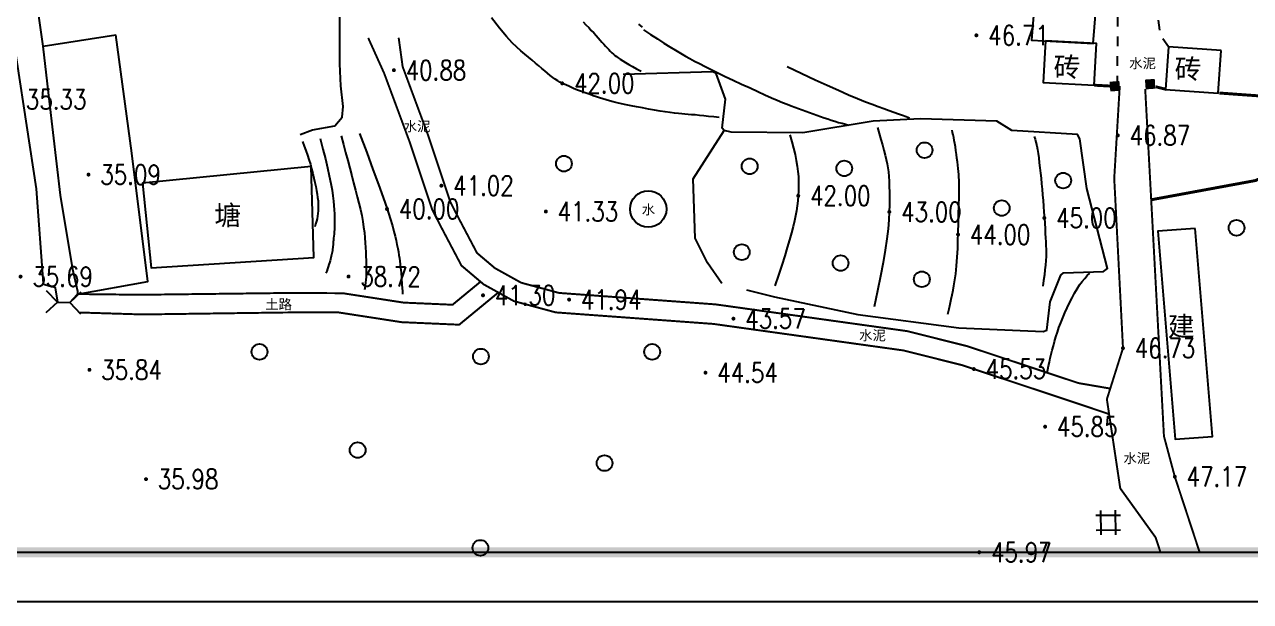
# Model space of a CAD drawing. Extents: x 39624947 to 39626627, y 3418539 to 3418836.
# Drawn here: x 39625875.8 to 39626000.7, y 3418539.2 to 3418598 of the extents above; entities that cross this region are included whole.
import ezdxf
from ezdxf.enums import TextEntityAlignment as Align

# ---------------------------------------------------------------- set-up
doc = ezdxf.new("R2010")
doc.units = 0
doc.linetypes.add('X3', pattern=[5, 4, -1])
doc.linetypes.add('X6', pattern=[2, 1, -1])
doc.layers.get('0').update_dxf_attribs({"linetype": 'CONTINUOUS'})
for name, color, linetype in [('DLSS', 4, 'CONTINUOUS'), ('GCD', 7, 'CONTINUOUS'), ('JMD', 6, 'CONTINUOUS'), ('PUB_TITLE', 4, 'CONTINUOUS'), ('PUB_WALL', 9, 'CONTINUOUS'), ('ZJ', 7, 'CONTINUOUS')]:
    doc.layers.add(name, color=color, linetype=linetype)
doc.styles.add('HZ', font='rs.shx', dxfattribs={"width": 0.8, "bigfont": 'hztxt.shx'})
doc.styles.add('等线体', font='simhei.ttf')

# ---------------------------------------------------------------- blocks, each defined once
blk = doc.blocks.new('GC002')
at = {"const_width": 1}
blk.add_lwpolyline([(-0.5, 0), (0.5, 0)], dxfattribs=at)
blk = doc.blocks.new('GC122')
blk.add_circle((0, 0), 0.8)
blk = doc.blocks.new('GC200')
at = {"linetype": 'Continuous', "const_width": 0.2, "flags": 128}
blk.add_lwpolyline([(-0.1, 0, 1), (0.1, 0, 1)], format="xyb", close=True, dxfattribs=at)
blk = doc.blocks.new('GC146')
for p, q in [((-0.75, -1.25), (-0.75, 1.25)), ((0.75, -1.25), (0.75, 1.25)), ((-1.25, 0.75), (1.25, 0.75)), ((-1.25, -0.75), (1.25, -0.75))]:
    blk.add_line(p, q)
blk = doc.blocks.new('111133333777777')
at = {"layer": 'PUB_WALL', "color": 252, "ltscale": 0.01, "elevation": 51.49}
for points in [[(39623230.35, 3418592.85), (39623233.28, 3418573.47), (39623233.99, 3418563.84), (39623233.99, 3418563.82), (39623234, 3418563.81), (39623234, 3418563.81), (39623234.01, 3418563.8), (39623234.04, 3418563.78), (39623234.07, 3418563.77), (39623234.16, 3418563.73), (39623234.84, 3418563.54), (39623235.07, 3418563.49), (39623235.12, 3418563.48), (39623235.15, 3418563.46), (39623235.17, 3418563.45), (39623235.19, 3418563.44), (39623235.2, 3418563.44), (39623235.2, 3418563.43), (39623235.21, 3418563.43), (39623235.21, 3418563.43), (39623235.22, 3418563.42), (39623235.22, 3418563.41), (39623235.22, 3418563.41), (39623235.23, 3418563.38), (39623235.45, 3418561.93)], [(39623264.23, 3418589.99), (39623264.56, 3418617.39)], [(39623233.99, 3418588), (39623241.42, 3418589.14)], [(39623305.64, 3418563.19), (39623308.51, 3418562.46), (39623316.99, 3418560.68), (39623327.27, 3418559.33), (39623335.87, 3418558.94), (39623336.25, 3418559.08), (39623336.6, 3418561.97), (39623337.66, 3418564.68), (39623337.93, 3418564.91), (39623342.02, 3418565.05), (39623342.41, 3418565.37), (39623340.32, 3418573.52), (39623339.6, 3418578.55), (39623339.36, 3418578.99), (39623332.68, 3418579.41), (39623331.15, 3418580.37), (39623323.38, 3418580.6), (39623318.57, 3418580.35), (39623311.4, 3418579.17), (39623304.08, 3418579.24), (39623303.36, 3418579.41), (39623303.16, 3418579.65), (39623303.5, 3418582.6), (39623302.57, 3418585.2), (39623302.22, 3418585.39), (39623293.09, 3418585.1)], [(39623303.13, 3418563.82), (39623301.68, 3418565.93), (39623300.42, 3418568.45), (39623300.22, 3418574.49), (39623303.36, 3418579.41)]]:
    blk.add_lwpolyline(points, dxfattribs=at)
at = {"layer": 'PUB_WALL', "color": 252, "ltscale": 0.01}
for points in [[(39623236.71, 3418561.89), (39623237.5, 3418562.73), (39623237.53, 3418562.8), (39623237.54, 3418562.85), (39623237.55, 3418562.93), (39623237.53, 3418563), (39623237.02, 3418565.24), (39623235.77, 3418572.82), (39623234.66, 3418582.38), (39623233.99, 3418588), (39623232.96, 3418595.41), (39623230.58, 3418617.31), (39623228.37, 3418631.5), (39623228.14, 3418632.75), (39623224.43, 3418649.59), (39623222.2, 3418670.21)], [(39623294.66, 3418590.22), (39623295.03, 3418589.92)], [(39623302.86, 3418580.73), (39623302.31, 3418580.8), (39623301.79, 3418580.85), (39623301.3, 3418580.9), (39623300.85, 3418580.95), (39623300.43, 3418580.99), (39623300.05, 3418581.02), (39623299.7, 3418581.05), (39623299.38, 3418581.07), (39623299.07, 3418581.1), (39623298.71, 3418581.14), (39623298.3, 3418581.18), (39623297.86, 3418581.24), (39623297.37, 3418581.31), (39623296.84, 3418581.39), (39623296.27, 3418581.49), (39623295.66, 3418581.59), (39623295.04, 3418581.7), (39623294.46, 3418581.81), (39623293.91, 3418581.91), (39623293.4, 3418582.02), (39623292.93, 3418582.12), (39623292.49, 3418582.23), (39623292.08, 3418582.33), (39623291.71, 3418582.43), (39623291.36, 3418582.54), (39623291.02, 3418582.64), (39623290.68, 3418582.74), (39623290.36, 3418582.85), (39623290.04, 3418582.95), (39623289.72, 3418583.06), (39623289.42, 3418583.17), (39623289.12, 3418583.28), (39623288.83, 3418583.39), (39623288.55, 3418583.49), (39623288.28, 3418583.6), (39623288.02, 3418583.7), (39623287.77, 3418583.81), (39623287.54, 3418583.91), (39623287.31, 3418584.01), (39623287.09, 3418584.11), (39623286.88, 3418584.21), (39623286.65, 3418584.34), (39623286.42, 3418584.48), (39623286.17, 3418584.64), (39623285.92, 3418584.82), (39623285.66, 3418585.02), (39623285.38, 3418585.24), (39623285.1, 3418585.47), (39623284.81, 3418585.72), (39623284.49, 3418585.99), (39623284.17, 3418586.27), (39623283.82, 3418586.56), (39623283.45, 3418586.87), (39623283.07, 3418587.19), (39623282.67, 3418587.53), (39623282.26, 3418587.88), (39623281.78, 3418588.34), (39623281.19, 3418588.99), (39623280.49, 3418589.83), (39623279.68, 3418590.87)], [(39623289.01, 3418590.47), (39623289.3, 3418590.17), (39623289.58, 3418589.88), (39623289.84, 3418589.6), (39623290.09, 3418589.34), (39623290.32, 3418589.08), (39623290.54, 3418588.84), (39623290.74, 3418588.61), (39623290.93, 3418588.4), (39623291.11, 3418588.19), (39623291.28, 3418588), (39623291.45, 3418587.81), (39623291.61, 3418587.64), (39623291.77, 3418587.48), (39623291.93, 3418587.33), (39623292.09, 3418587.18), (39623292.25, 3418587.05), (39623292.4, 3418586.94), (39623292.57, 3418586.81), (39623292.78, 3418586.67), (39623293.04, 3418586.51), (39623293.33, 3418586.33), (39623293.67, 3418586.14), (39623294.04, 3418585.92), (39623294.46, 3418585.69), (39623294.92, 3418585.44)], [(39623260.18, 3418579), (39623261.44, 3418579.49), (39623263.7, 3418579.87), (39623264.45, 3418580.77), (39623264.55, 3418581.84), (39623264.34, 3418583.97), (39623264.24, 3418586.21), (39623264.23, 3418589.99)], [(39623295.15, 3418589.65), (39623295.88, 3418589.17), (39623296.57, 3418588.73), (39623297.22, 3418588.31), (39623297.83, 3418587.93), (39623298.41, 3418587.59), (39623298.94, 3418587.27), (39623299.43, 3418586.98), (39623299.88, 3418586.73), (39623300.34, 3418586.48), (39623300.85, 3418586.22), (39623301.43, 3418585.92), (39623302.06, 3418585.61), (39623302.74, 3418585.27), (39623303.49, 3418584.92), (39623304.29, 3418584.53), (39623305.15, 3418584.13), (39623306.01, 3418583.74), (39623306.8, 3418583.37), (39623307.53, 3418583.05), (39623308.19, 3418582.75), (39623308.79, 3418582.49), (39623309.32, 3418582.27), (39623309.79, 3418582.08), (39623310.19, 3418581.92), (39623310.57, 3418581.78), (39623310.94, 3418581.64), (39623311.31, 3418581.51), (39623311.69, 3418581.37), (39623312.06, 3418581.23), (39623312.43, 3418581.1), (39623312.81, 3418580.96), (39623313.18, 3418580.83), (39623313.55, 3418580.7), (39623313.92, 3418580.58), (39623314.29, 3418580.46), (39623314.66, 3418580.35), (39623315.02, 3418580.24), (39623315.38, 3418580.14), (39623315.74, 3418580.04), (39623316.09, 3418579.95)], [(39623237.5, 3418562.73), (39623244.68, 3418564.02), (39623243.03, 3418577.1), (39623241.42, 3418589.14)], [(39623309.8, 3418585.92), (39623311.27, 3418585.22), (39623312.63, 3418584.58), (39623313.88, 3418584.01), (39623315.02, 3418583.5), (39623316.04, 3418583.05), (39623316.96, 3418582.66), (39623317.76, 3418582.34), (39623318.45, 3418582.08), (39623319.06, 3418581.86), (39623319.64, 3418581.65), (39623320.17, 3418581.46), (39623320.66, 3418581.28), (39623321.12, 3418581.11), (39623321.54, 3418580.96), (39623321.91, 3418580.83), (39623322.25, 3418580.71)], [(39623318.98, 3418579.73), (39623319.17, 3418579.1), (39623319.35, 3418578.5), (39623319.5, 3418577.94), (39623319.65, 3418577.41), (39623319.77, 3418576.91), (39623319.88, 3418576.44), (39623319.97, 3418576.01), (39623320.04, 3418575.6), (39623320.1, 3418575.19), (39623320.14, 3418574.74), (39623320.18, 3418574.25), (39623320.2, 3418573.71), (39623320.22, 3418573.13), (39623320.22, 3418572.5), (39623320.22, 3418571.83), (39623320.2, 3418571.12), (39623320.15, 3418570.32), (39623320.07, 3418569.41), (39623319.94, 3418568.38), (39623319.77, 3418567.24), (39623319.56, 3418565.97), (39623319.3, 3418564.59), (39623319.01, 3418563.09), (39623318.67, 3418561.47)], [(39623326.16, 3418560.72), (39623326.28, 3418561.24), (39623326.4, 3418561.74), (39623326.5, 3418562.22), (39623326.6, 3418562.69), (39623326.69, 3418563.14), (39623326.77, 3418563.58), (39623326.84, 3418564), (39623326.9, 3418564.41), (39623326.96, 3418564.81), (39623327.01, 3418565.22), (39623327.05, 3418565.64), (39623327.09, 3418566.07), (39623327.12, 3418566.51), (39623327.15, 3418566.96), (39623327.17, 3418567.41), (39623327.18, 3418567.88), (39623327.19, 3418568.35), (39623327.2, 3418568.81), (39623327.21, 3418569.28), (39623327.23, 3418569.74), (39623327.24, 3418570.2), (39623327.25, 3418570.65), (39623327.26, 3418571.11), (39623327.28, 3418571.56), (39623327.29, 3418572), (39623327.3, 3418572.41), (39623327.31, 3418572.8), (39623327.31, 3418573.16), (39623327.31, 3418573.5), (39623327.31, 3418573.82), (39623327.3, 3418574.11), (39623327.3, 3418574.38), (39623327.28, 3418574.64), (39623327.27, 3418574.92), (39623327.24, 3418575.22), (39623327.21, 3418575.53), (39623327.18, 3418575.87), (39623327.14, 3418576.22), (39623327.09, 3418576.59), (39623327.04, 3418576.98), (39623326.98, 3418577.37), (39623326.93, 3418577.73), (39623326.87, 3418578.07), (39623326.81, 3418578.39), (39623326.76, 3418578.69), (39623326.7, 3418578.96), (39623326.65, 3418579.21), (39623326.59, 3418579.43)], [(39623260.42, 3418578.28), (39623260.6, 3418577.82), (39623260.77, 3418577.36), (39623260.93, 3418576.9), (39623261.08, 3418576.44), (39623261.22, 3418575.98), (39623261.35, 3418575.51), (39623261.47, 3418575.04), (39623261.59, 3418574.57), (39623261.69, 3418574.12), (39623261.77, 3418573.69), (39623261.85, 3418573.29), (39623261.91, 3418572.92), (39623261.96, 3418572.58), (39623262, 3418572.26), (39623262.02, 3418571.98), (39623262.03, 3418571.72), (39623262.03, 3418571.47), (39623262.02, 3418571.22), (39623261.99, 3418570.96), (39623261.95, 3418570.7), (39623261.9, 3418570.43), (39623261.84, 3418570.16), (39623261.76, 3418569.88), (39623261.67, 3418569.6)], [(39623262.21, 3418578.58), (39623262.49, 3418577.51), (39623262.75, 3418576.52), (39623262.97, 3418575.61), (39623263.15, 3418574.78), (39623263.31, 3418574.02), (39623263.43, 3418573.35), (39623263.52, 3418572.75), (39623263.58, 3418572.23), (39623263.62, 3418571.77), (39623263.65, 3418571.33), (39623263.67, 3418570.92), (39623263.68, 3418570.54), (39623263.69, 3418570.19), (39623263.69, 3418569.87), (39623263.68, 3418569.58), (39623263.67, 3418569.32), (39623263.65, 3418569.08), (39623263.63, 3418568.85), (39623263.61, 3418568.64), (39623263.59, 3418568.43), (39623263.58, 3418568.24), (39623263.56, 3418568.07), (39623263.55, 3418567.9), (39623263.53, 3418567.75), (39623263.52, 3418567.6), (39623263.5, 3418567.46), (39623263.48, 3418567.32), (39623263.46, 3418567.17), (39623263.43, 3418567.03), (39623263.41, 3418566.89), (39623263.38, 3418566.75), (39623263.35, 3418566.61), (39623263.32, 3418566.46), (39623263.28, 3418566.3), (39623263.23, 3418566.13), (39623263.17, 3418565.95), (39623263.11, 3418565.75), (39623263.04, 3418565.54), (39623262.97, 3418565.32), (39623262.89, 3418565.09), (39623262.81, 3418564.87)], [(39623264.35, 3418578.86), (39623264.59, 3418578), (39623264.81, 3418577.17), (39623265.03, 3418576.35), (39623265.24, 3418575.57), (39623265.44, 3418574.8), (39623265.63, 3418574.07), (39623265.82, 3418573.35), (39623266, 3418572.67), (39623266.17, 3418572), (39623266.32, 3418571.36), (39623266.45, 3418570.74), (39623266.56, 3418570.14), (39623266.65, 3418569.56), (39623266.72, 3418569.01), (39623266.78, 3418568.48), (39623266.81, 3418567.97), (39623266.84, 3418567.49), (39623266.86, 3418567.03), (39623266.88, 3418566.59), (39623266.89, 3418566.19), (39623266.9, 3418565.8), (39623266.9, 3418565.44), (39623266.9, 3418565.11), (39623266.9, 3418564.8), (39623266.89, 3418564.51), (39623266.87, 3418564.21), (39623266.84, 3418563.92), (39623266.81, 3418563.63), (39623266.76, 3418563.34), (39623266.73, 3418563.17)], [(39623266.24, 3418579.1), (39623266.96, 3418577.18), (39623267.6, 3418575.45), (39623268.16, 3418573.91), (39623268.64, 3418572.57), (39623269.03, 3418571.42), (39623269.35, 3418570.46), (39623269.59, 3418569.69), (39623269.74, 3418569.11), (39623269.85, 3418568.65), (39623269.95, 3418568.21), (39623270.04, 3418567.79), (39623270.12, 3418567.4), (39623270.19, 3418567.04), (39623270.25, 3418566.71), (39623270.3, 3418566.4), (39623270.34, 3418566.12), (39623270.38, 3418565.81), (39623270.42, 3418565.41), (39623270.46, 3418564.94), (39623270.51, 3418564.38), (39623270.55, 3418563.73), (39623270.6, 3418563), (39623270.61, 3418562.75)], [(39623310.08, 3418578.97), (39623310.28, 3418578.27), (39623310.45, 3418577.61), (39623310.6, 3418576.97), (39623310.72, 3418576.36), (39623310.82, 3418575.78), (39623310.89, 3418575.23), (39623310.94, 3418574.71), (39623310.96, 3418574.21), (39623310.96, 3418573.73), (39623310.95, 3418573.25), (39623310.92, 3418572.76), (39623310.88, 3418572.26), (39623310.82, 3418571.75), (39623310.74, 3418571.24), (39623310.65, 3418570.73), (39623310.54, 3418570.2), (39623310.4, 3418569.64), (39623310.24, 3418569), (39623310.04, 3418568.29), (39623309.8, 3418567.5), (39623309.54, 3418566.64), (39623309.24, 3418565.7), (39623308.9, 3418564.69), (39623308.54, 3418563.6)], [(39623334.96, 3418578.81), (39623335.04, 3418578.53), (39623335.13, 3418578.21), (39623335.21, 3418577.85), (39623335.28, 3418577.47), (39623335.35, 3418577.06), (39623335.42, 3418576.61), (39623335.48, 3418576.13), (39623335.54, 3418575.62), (39623335.6, 3418575.08), (39623335.66, 3418574.54), (39623335.71, 3418573.99), (39623335.76, 3418573.43), (39623335.81, 3418572.86), (39623335.86, 3418572.28), (39623335.91, 3418571.69), (39623335.95, 3418571.09), (39623335.99, 3418570.5), (39623336.03, 3418569.94), (39623336.07, 3418569.42), (39623336.09, 3418568.93), (39623336.12, 3418568.48), (39623336.14, 3418568.06), (39623336.15, 3418567.67), (39623336.16, 3418567.32), (39623336.17, 3418566.97), (39623336.16, 3418566.58), (39623336.13, 3418566.16), (39623336.1, 3418565.71), (39623336.05, 3418565.22), (39623335.99, 3418564.7), (39623335.91, 3418564.15), (39623335.83, 3418563.57)], [(39623336.28, 3418554.75), (39623336.35, 3418555.09), (39623336.42, 3418555.45), (39623336.51, 3418555.83), (39623336.6, 3418556.22), (39623336.7, 3418556.63), (39623336.8, 3418557.05), (39623336.92, 3418557.48), (39623337.04, 3418557.93), (39623337.17, 3418558.39), (39623337.32, 3418558.86), (39623337.48, 3418559.34), (39623337.67, 3418559.83), (39623337.86, 3418560.33), (39623338.08, 3418560.83), (39623338.31, 3418561.35), (39623338.56, 3418561.87), (39623338.81, 3418562.38), (39623339.07, 3418562.85), (39623339.33, 3418563.28), (39623339.58, 3418563.68), (39623339.84, 3418564.03), (39623340.1, 3418564.35), (39623340.36, 3418564.64), (39623340.62, 3418564.88)], [(39623335.88, 3418536.45), (39623336.27, 3418537.48)]]:
    blk.add_lwpolyline(points, dxfattribs=at)
at = {"layer": 'PUB_WALL', "color": 252, "ltscale": 0.01, "elevation": 38.17}
blk.add_lwpolyline([(39623261.29, 3418575.74), (39623244.12, 3418574.04), (39623244.99, 3418565.44), (39623261.57, 3418566.47)], close=True, dxfattribs=at)
at = {"layer": 'PUB_WALL', "color": 252, "ltscale": 0.01}
blk.add_circle((39623295.64, 3418571.41, 92.65), 1.85, dxfattribs=at)
ref = blk.add_blockref('GC200', (39623329.07, 3418589.1, 46.71), dxfattribs=at)
ref.add_attrib('height', '46.71', dxfattribs={"layer": 'GCD', "color": 252, "linetype": 'Continuous', "height": 2, "style": 'HZ', "width": 0.8}).set_placement((39623330.27, 3418589.1, 46.71), align=Align.MIDDLE_LEFT)
ref = blk.add_blockref('GC200', (39623269.73, 3418585.55, 40.88), dxfattribs=at)
ref.add_attrib('height', '40.88', dxfattribs={"layer": 'GCD', "color": 252, "linetype": 'Continuous', "height": 2, "style": 'HZ', "width": 0.8}).set_placement((39623270.93, 3418585.55, 40.88), align=Align.MIDDLE_LEFT)
ref = blk.add_blockref('GC200', (39623286.88, 3418584.21, 42), dxfattribs=at)
ref.add_attrib('height', '42.00', dxfattribs={"layer": 'GCD', "color": 252, "linetype": 'Continuous', "height": 2, "style": 'HZ', "width": 0.8}).set_placement((39623288.08, 3418584.21, 42), align=Align.MIDDLE_LEFT)
ref = blk.add_blockref('GC200', (39623231.04, 3418582.57, 35.33), dxfattribs=at)
ref.add_attrib('height', '35.33', dxfattribs={"layer": 'GCD', "color": 252, "linetype": 'Continuous', "height": 2, "style": 'HZ', "width": 0.8}).set_placement((39623232.24, 3418582.57, 35.33), align=Align.MIDDLE_LEFT)
ref = blk.add_blockref('GC200', (39623343.48, 3418578.91, 46.87), dxfattribs=at)
ref.add_attrib('height', '46.87', dxfattribs={"layer": 'GCD', "color": 252, "linetype": 'Continuous', "height": 2, "style": 'HZ', "width": 0.8}).set_placement((39623344.68, 3418578.91, 46.87), align=Align.MIDDLE_LEFT)
for p in [(39623323.79, 3418577.4), (39623287.05, 3418576.03, 51.49), (39623305.97, 3418575.76), (39623315.61, 3418575.55), (39623337.91, 3418574.31), (39623331.65, 3418571.51), (39623355.57, 3418569.5, 51.49), (39623305.17, 3418567.02), (39623315.24, 3418565.91), (39623323.51, 3418564.26), (39623256.04, 3418556.87), (39623278.59, 3418556.39), (39623296.04, 3418556.87), (39623266.04, 3418546.87), (39623291.19, 3418545.54), (39623278.54, 3418536.91)]:
    blk.add_blockref('GC122', p, dxfattribs=at)
ref = blk.add_blockref('GC200', (39623238.62, 3418574.92, 35.09), dxfattribs=at)
ref.add_attrib('height', '35.09', dxfattribs={"layer": 'GCD', "color": 252, "linetype": 'Continuous', "height": 2, "style": 'HZ', "width": 0.8}).set_placement((39623239.82, 3418574.92, 35.09), align=Align.MIDDLE_LEFT)
ref = blk.add_blockref('GC200', (39623274.57, 3418573.79, 41.02), dxfattribs=at)
ref.add_attrib('height', '41.02', dxfattribs={"layer": 'GCD', "color": 252, "linetype": 'Continuous', "height": 2, "style": 'HZ', "width": 0.8}).set_placement((39623275.77, 3418573.79, 41.02), align=Align.MIDDLE_LEFT)
ref = blk.add_blockref('GC200', (39623310.92, 3418572.76, 42), dxfattribs=at)
ref.add_attrib('height', '42.00', dxfattribs={"layer": 'GCD', "color": 252, "linetype": 'Continuous', "height": 2, "style": 'HZ', "width": 0.8}).set_placement((39623312.12, 3418572.76, 42), align=Align.MIDDLE_LEFT)
ref = blk.add_blockref('GC200', (39623269.03, 3418571.42, 40), dxfattribs=at)
ref.add_attrib('height', '40.00', dxfattribs={"layer": 'GCD', "color": 252, "linetype": 'Continuous', "height": 2, "style": 'HZ', "width": 0.8}).set_placement((39623270.23, 3418571.42, 40), align=Align.MIDDLE_LEFT)
ref = blk.add_blockref('GC200', (39623285.21, 3418571.16, 41.33), dxfattribs=at)
ref.add_attrib('height', '41.33', dxfattribs={"layer": 'GCD', "color": 252, "linetype": 'Continuous', "height": 2, "style": 'HZ', "width": 0.8}).set_placement((39623286.41, 3418571.16, 41.33), align=Align.MIDDLE_LEFT)
ref = blk.add_blockref('GC200', (39623320.2, 3418571.12, 43), dxfattribs=at)
ref.add_attrib('height', '43.00', dxfattribs={"layer": 'GCD', "color": 252, "linetype": 'Continuous', "height": 2, "style": 'HZ', "width": 0.8}).set_placement((39623321.4, 3418571.12, 43), align=Align.MIDDLE_LEFT)
ref = blk.add_blockref('GC200', (39623335.99, 3418570.5, 45), dxfattribs=at)
ref.add_attrib('height', '45.00', dxfattribs={"layer": 'GCD', "color": 252, "linetype": 'Continuous', "height": 2, "style": 'HZ', "width": 0.8}).set_placement((39623337.19, 3418570.5, 45), align=Align.MIDDLE_LEFT)
ref = blk.add_blockref('GC200', (39623327.2, 3418568.81, 44), dxfattribs=at)
ref.add_attrib('height', '44.00', dxfattribs={"layer": 'GCD', "color": 252, "linetype": 'Continuous', "height": 2, "style": 'HZ', "width": 0.8}).set_placement((39623328.4, 3418568.81, 44), align=Align.MIDDLE_LEFT)
ref = blk.add_blockref('GC200', (39623231.7, 3418564.53, 35.69), dxfattribs=at)
ref.add_attrib('height', '35.69', dxfattribs={"layer": 'GCD', "color": 252, "linetype": 'Continuous', "height": 2, "style": 'HZ', "width": 0.8}).set_placement((39623232.9, 3418564.53, 35.69), align=Align.MIDDLE_LEFT)
ref = blk.add_blockref('GC200', (39623265.11, 3418564.54, 38.72), dxfattribs=at)
ref.add_attrib('height', '38.72', dxfattribs={"layer": 'GCD', "color": 252, "linetype": 'Continuous', "height": 2, "style": 'HZ', "width": 0.8}).set_placement((39623266.31, 3418564.54, 38.72), align=Align.MIDDLE_LEFT)
ref = blk.add_blockref('GC200', (39623278.81, 3418562.63, 41.3), dxfattribs=at)
ref.add_attrib('height', '41.30', dxfattribs={"layer": 'GCD', "color": 252, "linetype": 'Continuous', "height": 2, "style": 'HZ', "width": 0.8}).set_placement((39623280.01, 3418562.63, 41.3), align=Align.MIDDLE_LEFT)
ref = blk.add_blockref('GC200', (39623287.58, 3418562.19, 41.94), dxfattribs=at)
ref.add_attrib('height', '41.94', dxfattribs={"layer": 'GCD', "color": 252, "linetype": 'Continuous', "height": 2, "style": 'HZ', "width": 0.8}).set_placement((39623288.78, 3418562.19, 41.94), align=Align.MIDDLE_LEFT)
ref = blk.add_blockref('GC200', (39623304.32, 3418560.25, 43.57), dxfattribs=at)
ref.add_attrib('height', '43.57', dxfattribs={"layer": 'GCD', "color": 252, "linetype": 'Continuous', "height": 2, "style": 'HZ', "width": 0.8}).set_placement((39623305.52, 3418560.25, 43.57), align=Align.MIDDLE_LEFT)
ref = blk.add_blockref('GC200', (39623344, 3418557.25, 46.73), dxfattribs=at)
ref.add_attrib('height', '46.73', dxfattribs={"layer": 'GCD', "color": 252, "linetype": 'Continuous', "height": 2, "style": 'HZ', "width": 0.8}).set_placement((39623345.2, 3418557.25, 46.73), align=Align.MIDDLE_LEFT)
ref = blk.add_blockref('GC200', (39623238.72, 3418555.04, 35.84), dxfattribs=at)
ref.add_attrib('height', '35.84', dxfattribs={"layer": 'GCD', "linetype": 'Continuous', "height": 2, "style": 'HZ', "width": 0.8}).set_placement((39623239.92, 3418555.04, 35.84), align=Align.MIDDLE_LEFT)
ref = blk.add_blockref('GC200', (39623301.47, 3418554.75, 44.54), dxfattribs=at)
ref.add_attrib('height', '44.54', dxfattribs={"layer": 'GCD', "color": 252, "linetype": 'Continuous', "height": 2, "style": 'HZ', "width": 0.8}).set_placement((39623302.67, 3418554.75, 44.54), align=Align.MIDDLE_LEFT)
ref = blk.add_blockref('GC200', (39623328.81, 3418555.12, 45.53), dxfattribs=at)
ref.add_attrib('height', '45.53', dxfattribs={"layer": 'GCD', "color": 252, "linetype": 'Continuous', "height": 2, "style": 'HZ', "width": 0.8}).set_placement((39623330.01, 3418555.12, 45.53), align=Align.MIDDLE_LEFT)
ref = blk.add_blockref('GC200', (39623336.07, 3418549.25, 45.85), dxfattribs=at)
ref.add_attrib('height', '45.85', dxfattribs={"layer": 'GCD', "color": 252, "linetype": 'Continuous', "height": 2, "style": 'HZ', "width": 0.8}).set_placement((39623337.27, 3418549.25, 45.85), align=Align.MIDDLE_LEFT)
ref = blk.add_blockref('GC200', (39623244.48, 3418543.91, 35.98), dxfattribs=at)
ref.add_attrib('height', '35.98', dxfattribs={"layer": 'GCD', "linetype": 'Continuous', "height": 2, "style": 'HZ', "width": 0.8}).set_placement((39623245.68, 3418543.91, 35.98), align=Align.MIDDLE_LEFT)
ref = blk.add_blockref('GC200', (39623349.28, 3418544.16, 47.17), dxfattribs=at)
ref.add_attrib('height', '47.17', dxfattribs={"layer": 'GCD', "color": 252, "linetype": 'Continuous', "height": 2, "style": 'HZ', "width": 0.8}).set_placement((39623350.48, 3418544.16, 47.17), align=Align.MIDDLE_LEFT)
at = {"layer": 'PUB_WALL', "color": 252, "ltscale": 0.01, "rotation": 0.6970054983145647}
blk.add_blockref('GC146', (39623342.5, 3418539.49, 145.62), dxfattribs=at)
at = {"layer": 'PUB_WALL', "color": 252, "ltscale": 0.01}
ref = blk.add_blockref('GC200', (39623329.36, 3418536.46, 45.97), dxfattribs=at)
ref.add_attrib('height', '45.97', dxfattribs={"layer": 'GCD', "color": 252, "linetype": 'Continuous', "height": 2, "style": 'HZ', "width": 0.8}).set_placement((39623330.56, 3418536.46, 45.97), align=Align.MIDDLE_LEFT)
at = {"layer": 'PUB_WALL', "color": 252, "ltscale": 0.01, "style": '等线体'}
for s, height, p in [('塘', 2, (39623252.81, 3418570.82, 51.49)), ('水', 1, (39623295.66, 3418571.38, 51.49))]:
    blk.add_text(s, height=height, rotation=0.697, dxfattribs=at).set_placement(p, align=Align.MIDDLE)

msp = doc.modelspace()

# ---------------------------------------------------------------- linework, layer by layer
at = {"linetype": 'Continuous'}
msp.add_lwpolyline([(39625791.862, 3418831.229), (39626166.862, 3418831.229), (39626166.862, 3418544.229), (39625791.862, 3418544.229)], close=True, dxfattribs=at)
at = {"layer": 'DLSS', "linetype": 'Continuous'}
for p, q in [((39625879.152, 3418569.707, 51.487), (39625878.055, 3418570.872, 51.487)), ((39625880.408, 3418569.669, 51.487), (39625881.573, 3418570.766, 51.487)), ((39625879.152, 3418569.707, 51.487), (39625877.987, 3418568.61, 51.487)), ((39625880.408, 3418569.669, 51.487), (39625881.505, 3418568.504, 51.487))]:
    msp.add_line(p, q, dxfattribs=at)
at = {"layer": 'DLSS', "linetype": 'X3', "const_width": 0.3, "elevation": 53.092, "flags": 128}
msp.add_lwpolyline([(39625990.573, 3418580.132), (39626001.225, 3418582.095), (39626007.478, 3418585.136), (39626013.36, 3418589.902), (39626017.101, 3418594.612), (39626025.507, 3418608.2), (39626029.16, 3418618.92), (39626031.529, 3418626.061), (39626034.636, 3418640.624), (39626035.319, 3418645.811), (39626035.529, 3418649.206), (39626035.903, 3418658.992), (39626036.461, 3418663.606), (39626038.311, 3418678.92), (39626039.737, 3418684.684), (39626041.346, 3418689.215), (39626042.67, 3418696.817), (39626043.333, 3418704.855), (39626043.017, 3418710.462), (39626043.206, 3418718.632), (39626043.028, 3418722.319), (39626041.105, 3418729.485), (39626038.236, 3418732.364), (39626036.787, 3418734.519), (39626035.358, 3418742.266), (39626034.753, 3418743.998), (39626032.096, 3418747.552), (39626022.04, 3418760.138), (39626017.042, 3418768.126), (39626011.327, 3418775.982), (39626004.327, 3418782.361), (39625996.688, 3418790.862), (39625990.917, 3418792.791), (39625985.962, 3418795.079), (39625982.839, 3418796.968), (39625979.849, 3418800.309), (39625971.004, 3418817.744), (39625969.184, 3418818.665), (39625957.926, 3418819.847)], dxfattribs=at)
at = {"layer": 'DLSS', "linetype": 'X6', "elevation": 51.487, "flags": 128}
msp.add_lwpolyline([(39625992.347, 3418595.689), (39625991.514, 3418596.852), (39625990.918, 3418601.716), (39625992.261, 3418605.279), (39625998.584, 3418612.75), (39626010.705, 3418612.277), (39626016.154, 3418719.515), (39625994.134, 3418720.48), (39625974.304, 3418721.382), (39625973.739, 3418713.978), (39625971.252, 3418711.702), (39625969.327, 3418675.313), (39625966.129, 3418614.604), (39625985.489, 3418613.511), (39625987.319, 3418610.425), (39625987.163, 3418599.922), (39625987.1, 3418591.693)], dxfattribs=at)
at = {"layer": 'DLSS', "linetype": 'Continuous', "const_width": 0.2, "flags": 128}
for points, elevation in [([(39625910.813, 3418596.609), (39625912.44, 3418593.003), (39625915.017, 3418586.061), (39625917.332, 3418579.118), (39625918.402, 3418577.048), (39625920.309, 3418573.433), (39625922.569, 3418571.521), (39625925.641, 3418569.816), (39625929.915, 3418568.664), (39625945.985, 3418567.489), (39625965.32, 3418564.792), (39625971.292, 3418563.297), (39625982.56, 3418559.558), (39625986.287, 3418558.306)], 51.487), ([(39625913.915, 3418596.63), (39625914.321, 3418593.683), (39625916.903, 3418586.725), (39625919.18, 3418579.898), (39625920.175, 3418577.974), (39625921.897, 3418574.71), (39625923.712, 3418573.175), (39625926.398, 3418571.684), (39625930.251, 3418570.645), (39625946.196, 3418569.479), (39625965.703, 3418566.758), (39625971.851, 3418565.219), (39625978.078, 3418563.152)], 51.487), ([(39625991.522, 3418544.229), (39625991.027, 3418545.742), (39625987.422, 3418550.746), (39625986.059, 3418559.822), (39625987.701, 3418565.022), (39625986.809, 3418582.299), (39625987.371, 3418591.724)], 51.487), ([(39625995.512, 3418544.229), (39625992.977, 3418551.94), (39625991.874, 3418556.057), (39625989.964, 3418591.413)], 53.092), ([(39625978.078, 3418563.152), (39625983.162, 3418561.465), (39625986.402, 3418560.909)], 51.487)]:
    msp.add_lwpolyline(points, dxfattribs=dict(at, elevation=elevation))
for points in [[(39625922.253, 3418571.789), (39625919.402, 3418569.442), (39625914.414, 3418569.661), (39625908.218, 3418570.616), (39625902.668, 3418570.642), (39625887.685, 3418570.459), (39625881.322, 3418570.53)], [(39625924.066, 3418570.691), (39625920.08, 3418567.41), (39625914.217, 3418567.668), (39625907.641, 3418568.682), (39625902.253, 3418568.653), (39625887.799, 3418568.454), (39625881.364, 3418568.654)]]:
    msp.add_lwpolyline(points, dxfattribs=at)
at = {"layer": 'DLSS', "linetype": 'Continuous', "elevation": 87.473, "flags": 128}
msp.add_lwpolyline([(39625879.152, 3418569.707), (39625880.408, 3418569.669)], dxfattribs=at)
at = {"layer": 'JMD', "linetype": 'Continuous', "flags": 128}
for points in [[(39625985.779, 3418609.788), (39625979.504, 3418610.152), (39625978.373, 3418596.393), (39625984.65, 3418596.06)], [(39625995.063, 3418577.215), (39625991.266, 3418576.941), (39625993.028, 3418555.745), (39625996.825, 3418556.019)]]:
    msp.add_lwpolyline(points, close=True, dxfattribs=at)
at = {"layer": 'JMD', "linetype": 'Continuous', "const_width": 0.3, "elevation": 51.487, "flags": 128}
for points in [[(39625997.509, 3418591.001), (39626005.716, 3418590.41), (39626006.494, 3418605.011)], [(39625984.775, 3418591.798), (39625986.772, 3418591.688)], [(39625992.111, 3418591.367), (39625991.035, 3418591.636)]]:
    msp.add_lwpolyline(points, dxfattribs=at)
at = {"layer": 'JMD', "linetype": 'Continuous', "elevation": 51.487, "flags": 128}
msp.add_lwpolyline([(39625979.802, 3418596.317), (39625979.582, 3418592.067), (39625984.775, 3418591.798), (39625984.775, 3418591.798), (39625984.995, 3418596.042), (39625979.802, 3418596.317)], dxfattribs=at)
msp.add_lwpolyline([(39625997.708, 3418595.318), (39625992.347, 3418595.689), (39625992.048, 3418591.371), (39625997.409, 3418591)], close=True, dxfattribs=at)
at = {"layer": 'PUB_TITLE'}
msp.add_lwpolyline([(39625786.862, 3418539.229), (39626206.862, 3418539.229), (39626206.862, 3418836.229), (39625786.862, 3418836.229)], close=True, dxfattribs=at)
at = {"layer": 'PUB_TITLE', "const_width": 1}
msp.add_lwpolyline([(39625791.862, 3418544.229), (39626201.862, 3418544.229), (39626201.862, 3418831.229), (39625791.862, 3418831.229)], close=True, dxfattribs=at)

# ---------------------------------------------------------------- block references
at = {"linetype": 'Continuous'}
msp.add_blockref('111133333777777', (2643.698, 7.776), dxfattribs=at)
at = {"layer": 'JMD', "linetype": 'Continuous'}
for p, rotation in [((39625986.872, 3418591.689, 98.596), 4.053670692261004), ((39625990.472, 3418591.906, 98.622), 184.053670692261)]:
    msp.add_blockref('GC002', p, dxfattribs=dict(at, rotation=rotation))

# ---------------------------------------------------------------- texts
at = {"layer": 'JMD', "linetype": 'Continuous', "style": '等线体'}
for s, p in [('砖', (39625983.366, 3418593.65, 43.487)), ('砖', (39625995.693, 3418593.452, -3.622)), ('建', (39625994.994, 3418567.242))]:
    msp.add_text(s, height=2, dxfattribs=at).set_placement(p, align=Align.MIDDLE_RIGHT)
at = {"layer": 'ZJ', "linetype": 'Continuous', "style": '等线体'}
for s, p in [('水泥', (39625989.698, 3418594.048)), ('水泥', (39625915.788, 3418587.623)), ('土路', (39625901.677, 3418569.511)), ('水泥', (39625962.182, 3418566.339)), ('水泥', (39625989.102, 3418553.83))]:
    msp.add_text(s, height=1, dxfattribs=at).set_placement(p, align=Align.MIDDLE)

doc.saveas('drawing.dxf')
